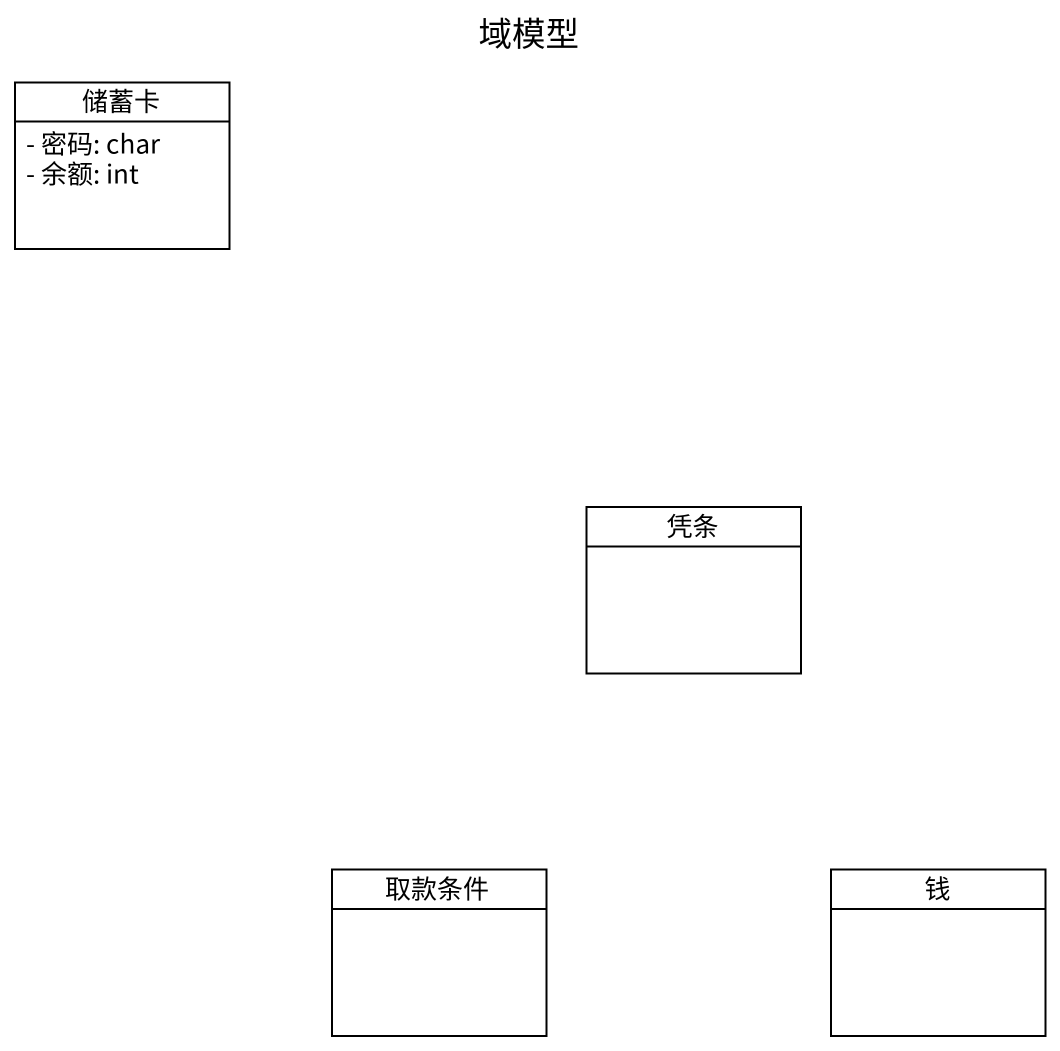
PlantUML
@startuml
title 域模型
hide circle
hide empty members
skinparam classAttributeIconSize 0
class 储蓄卡 {
  - 密码: char
  - 余额: int
}
class 凭条
class 取款条件
class 钱
@enduml
